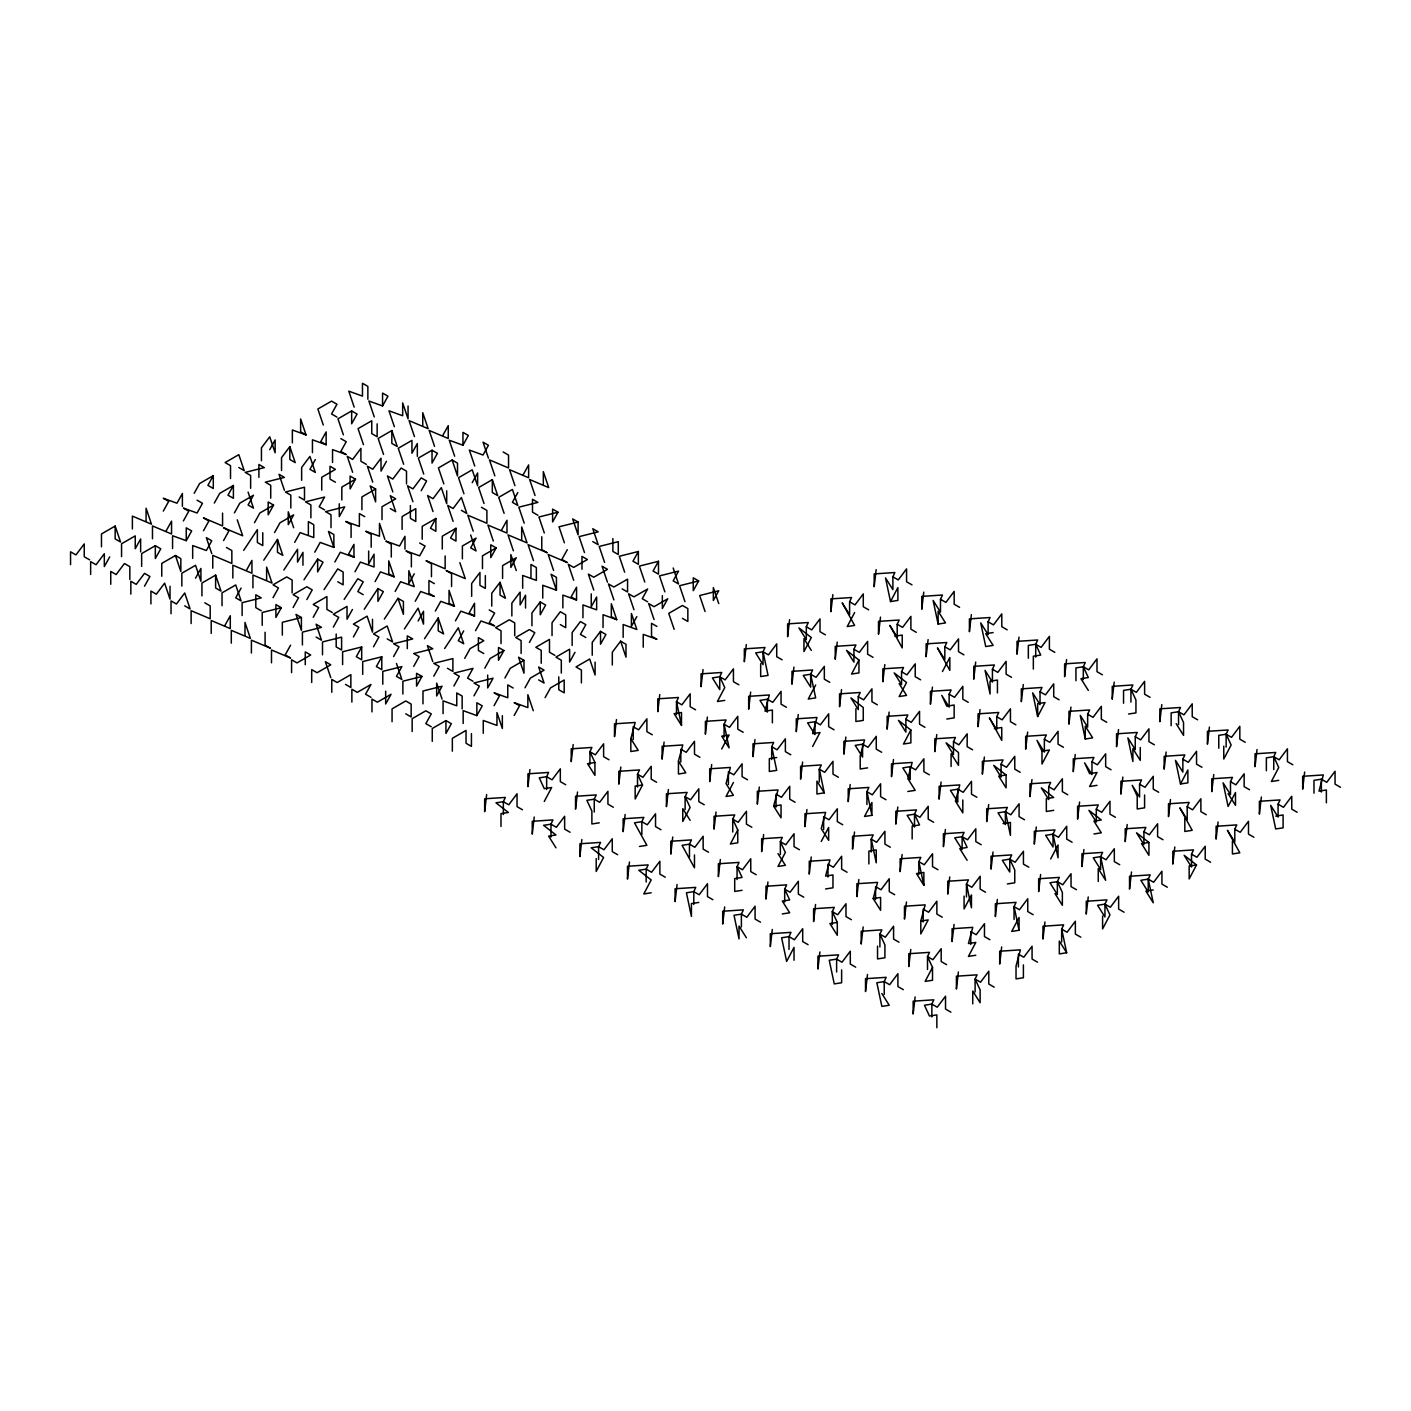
<?xml version="1.0" encoding="UTF-8"?>
<svg xmlns="http://www.w3.org/2000/svg" width="1411" height="1411" viewBox="0 0 1411 1411"><rect width="100%" height="100%" fill="white"/><g stroke="black" fill="none" stroke-linecap="round" stroke-linejoin="round"><path stroke-width="1.5" d="M486.636 794.534L484.661 811.642L484.661 798.785L505.332 797.427L503.357 801.677L503.357 814.535M529.919 769.542L527.943 786.65L527.943 773.81L548.614 772.434L546.639 776.703L546.639 789.543M534.24 817.022L532.264 834.13L532.264 821.29L552.936 819.914L550.96 824.183L550.96 837.023M573.201 744.549L571.226 761.675L571.226 748.818L591.897 747.442L589.921 751.71L589.921 764.568M577.522 792.03L575.547 809.138L575.547 796.298L596.218 794.922L594.243 799.19L594.243 812.03M581.861 839.51L579.886 856.618L579.886 843.778L600.557 842.402L598.581 846.671L598.581 859.511M616.484 719.575L614.508 736.683L614.508 723.825L635.179 722.467L630.823 738.659L630.823 751.516L638.213 750.37L630.823 738.659M620.805 767.037L618.829 784.163L618.829 771.306L639.5 769.93L637.525 774.198L637.525 787.056M625.144 814.517L623.151 831.626L623.151 818.786L643.839 817.41L641.846 821.678L641.846 834.518M629.465 861.998L627.489 879.106L627.489 866.266L648.16 864.89L646.185 869.158L646.185 881.998M659.766 694.582L657.791 711.691L657.791 698.833L678.462 697.475L676.486 701.726L676.486 714.583M664.087 742.063L662.112 759.171L662.112 746.313L682.783 744.955L678.444 761.146L678.444 774.004L685.817 772.858L678.444 761.146M668.408 789.543L666.433 806.651L666.433 793.793L687.104 792.418L685.129 796.686L685.129 809.544M672.747 837.005L670.772 854.131L670.772 841.273L691.443 839.898L689.468 844.166L689.468 857.024M677.068 884.485L675.093 901.594L675.093 888.754L695.764 887.378L693.789 891.646L693.789 904.486M703.048 669.59L701.055 686.698L701.055 673.858L721.744 672.483L719.751 676.751L719.751 689.591L712.379 677.88L719.751 676.751L725.166 679.873L733.438 668.849L733.438 681.689L738.853 684.811M707.37 717.07L705.394 734.179L705.394 721.338L726.065 719.963L724.09 724.231L724.09 737.071M711.691 764.55L709.715 781.659L709.715 768.801L730.387 767.443L726.048 783.634L733.42 795.345L726.048 796.492L733.42 782.488M716.03 812.03L714.054 829.139L714.054 816.281L734.725 814.923L732.75 819.174L732.75 832.031M720.351 859.493L718.375 876.619L718.375 863.761L739.047 862.386L737.071 866.654L737.071 879.512M746.313 644.598L744.338 661.724L744.338 648.866L765.027 647.49L763.034 651.759L763.034 664.616L755.661 652.905L763.034 651.759L768.448 654.88L776.72 643.857L776.72 656.715L782.135 659.819M724.69 906.973L722.697 924.082L722.697 911.241L743.385 909.866L741.392 914.134L741.392 926.974M750.652 692.078L748.677 709.186L748.677 696.346L769.348 694.97L764.991 711.179L772.381 710.033L772.381 722.873M754.973 739.558L752.998 756.666L752.998 743.826L773.669 742.451L771.694 746.719L771.694 759.559M759.312 787.038L757.337 804.147L757.337 791.289L778.008 789.931L773.651 806.122L781.041 817.833L781.041 804.975L773.651 806.122M763.633 834.518L761.658 851.627L761.658 838.769L782.329 837.411L780.354 841.661L780.354 854.519M789.596 619.623L787.62 636.731L787.62 623.874L808.291 622.516L806.316 626.766L806.316 639.624L798.943 627.913L811.325 637.56L803.953 651.565L803.953 638.707L811.325 650.418M767.954 881.981L765.979 899.107L765.979 886.249L786.65 884.873L784.675 889.142L784.675 901.999M793.934 667.086L791.959 684.212L791.959 671.354L812.63 669.978L810.655 674.246L810.655 687.104L803.265 675.393L810.655 674.246L816.052 677.368L824.341 666.345L824.341 679.202L829.739 682.307M772.293 929.461L770.318 946.569L770.318 933.729L790.989 932.354L789.014 936.622L789.014 949.462M798.256 714.566L796.28 731.674L796.28 718.834L816.951 717.458L812.613 733.667L819.985 732.521L812.613 746.507M802.594 762.046L800.601 779.154L800.601 766.314L821.29 764.938L819.297 769.207L819.297 782.047M806.916 809.526L804.94 826.634L804.94 813.777L825.611 812.419L821.255 828.61L828.645 840.321L828.645 827.463L821.255 841.467M832.878 594.631L830.903 611.739L830.903 598.881L851.574 597.523L849.598 601.774L849.598 614.632L842.226 602.92L854.607 625.426L847.235 626.572L854.607 612.568M811.237 857.006L809.261 874.115L809.261 861.257L829.933 859.899L825.594 876.09L832.966 874.943L832.966 887.801L825.594 888.948M837.217 642.111L835.241 659.219L835.241 646.361L855.913 645.003L853.937 649.254L853.937 662.112L846.547 650.4L858.946 660.048L858.946 672.906L851.556 674.052L858.946 660.048M815.576 904.486L813.6 921.595L813.6 908.737L834.271 907.379L832.296 911.629L832.296 924.487M841.538 689.591L839.563 706.699L839.563 693.842L860.234 692.484L858.258 696.734L858.258 709.592L850.886 697.881L863.267 707.528L863.267 720.386L855.895 721.515L855.895 708.675M819.897 951.949L817.921 969.075L817.921 956.217L838.593 954.841L836.617 959.11L836.617 971.967M845.859 737.053L843.884 754.179L843.884 741.322L864.555 739.946L860.216 756.155L860.216 768.995L867.589 767.866M850.198 784.534L848.223 801.642L848.223 788.802L868.894 787.426L866.918 791.694L866.918 804.535M876.16 569.638L874.185 586.747L874.185 573.907L894.856 572.531L892.881 576.799L892.881 589.639L885.508 577.928L890.517 601.58L897.89 600.433L897.89 587.593L890.517 601.58M854.519 832.014L852.544 849.122L852.544 836.282L873.215 834.906L871.24 839.175L871.24 852.015M880.499 617.118L878.506 634.227L878.506 621.387L899.195 620.011L897.202 624.279L897.202 637.119L889.83 625.408L902.229 647.914L902.229 635.073L894.839 636.202M858.858 879.494L856.883 896.602L856.883 883.745L877.554 882.386L873.197 898.578L880.587 910.289L880.587 897.431L873.197 898.578M884.82 664.599L882.845 681.707L882.845 668.849L903.516 667.491L901.541 671.742L901.541 684.6L894.151 672.888L906.55 682.536L899.16 696.54L906.55 695.394L899.16 683.682M863.179 926.974L861.204 944.082L861.204 931.225L881.875 929.867L879.9 934.117L879.9 946.975M889.142 712.079L887.166 729.187L887.166 716.329L907.837 714.971L905.862 719.222L905.862 732.08L898.49 720.368L910.871 730.016L910.871 742.874L903.499 744.02L910.871 730.016M867.5 974.437L865.525 991.563L865.525 978.705L886.196 977.329L884.221 981.597L884.221 994.455M893.48 759.541L891.505 776.667L891.505 763.81L912.176 762.434L907.82 778.643L915.21 790.354L907.82 791.483M897.802 807.021L895.826 824.13L895.826 811.29L916.497 809.914L914.522 814.182L914.522 827.022L907.15 815.329L914.522 814.182L919.919 817.304L928.209 806.281L928.209 819.121L933.606 822.243M923.764 592.126L921.789 609.235L921.789 596.394L942.46 595.019L940.484 599.287L940.484 612.127L933.112 600.433L938.121 624.068L945.493 622.921L938.121 611.228L938.121 624.068M902.14 854.502L900.147 871.61L900.147 858.77L920.836 857.394L918.843 861.662L918.843 874.503M928.103 639.606L926.127 656.715L926.127 643.875L946.799 642.499L944.823 646.767L944.823 659.607L937.433 647.896L949.832 670.401L949.832 657.561L942.442 671.548M906.462 901.982L904.486 919.09L904.486 906.232L925.157 904.874L920.801 921.066L920.801 933.923L928.191 919.919L920.801 921.066M932.424 687.086L930.449 704.195L930.449 691.337L951.12 689.979L949.144 694.23L949.144 707.087L941.772 695.376L946.781 706.17L954.153 705.024L954.153 717.882L946.781 719.028M910.783 949.462L908.807 966.57L908.807 953.713L929.479 952.354L927.503 956.605L927.503 969.463M936.763 734.567L934.787 751.675L934.787 738.817L955.459 737.459L953.483 741.71L953.483 754.568L946.093 742.856L958.492 752.504L958.492 765.362L951.102 753.65L951.102 766.508M915.122 996.942L913.146 1014.05L913.146 1001.193L933.817 999.817L931.842 1004.085L931.842 1016.943M941.084 782.029L939.109 799.155L939.109 786.297L959.78 784.922L955.441 801.131L962.813 812.842L962.813 799.984M945.405 829.509L943.43 846.635L943.43 833.778L964.101 832.402L962.126 836.67L962.126 849.51L954.753 837.817L962.126 836.67L967.54 839.792L975.812 828.768L975.812 841.609L981.227 844.73M971.385 614.614L969.41 631.722L969.41 618.882L990.081 617.507L988.106 621.775L988.106 634.615L980.716 622.921L985.725 646.555L993.115 645.409L985.725 633.715L993.115 632.569M949.744 876.989L947.769 894.098L947.769 881.258L968.44 879.882L966.464 884.15L966.464 896.99M975.707 662.094L973.731 679.202L973.731 666.362L994.402 664.987L992.427 669.255L992.427 682.095L985.054 670.384L990.063 694.036L990.063 681.178L997.436 680.049L997.436 692.889M954.065 924.47L952.09 941.578L952.09 928.738L972.761 927.362L968.422 943.553L975.795 942.425L968.422 956.411L975.795 955.265M980.045 709.574L978.052 726.683L978.052 713.843L998.741 712.467L996.748 716.717L996.748 729.575L989.376 717.864L1001.757 740.369L1001.757 727.512L994.385 728.658M958.404 971.95L956.411 989.058L956.411 976.2L977.1 974.842L975.107 979.093L975.107 991.951M984.367 757.054L982.391 774.163L982.391 761.305L1003.062 759.947L1001.087 764.198L1001.087 777.055L993.697 765.344L1006.096 774.992L1006.096 787.849L998.706 776.138L1006.096 774.992M988.688 804.535L986.712 821.643L986.712 808.785L1007.383 807.427L1005.408 811.678L1005.408 824.535L998.036 812.824L1005.408 811.678L1010.823 814.8L1019.095 803.776L1019.095 816.634L1024.509 819.756M993.027 851.997L991.051 869.123L991.051 856.265L1011.722 854.89L1009.747 859.158L1009.747 872.016L1002.357 860.304L1009.747 859.158L1015.144 862.28L1023.434 851.256L1023.434 864.114L1028.831 867.218M1018.989 637.102L1017.014 654.228L1017.014 641.37L1037.685 639.994L1035.709 644.263L1035.709 657.12M997.348 899.477L995.372 916.586L995.372 903.745L1016.043 902.37L1014.068 906.638L1014.068 919.478M1023.31 684.582L1021.335 701.69L1021.335 688.85L1042.006 687.474L1040.03 691.743L1040.03 704.583L1032.658 692.872L1037.667 716.523L1045.04 702.537L1037.667 703.666L1037.667 716.523M1001.669 946.957L999.693 964.066L999.693 951.226L1020.382 949.85L1016.026 966.041L1016.026 978.899L1023.398 977.752L1023.398 964.912M1027.649 732.062L1025.674 749.17L1025.674 736.33L1046.345 734.955L1044.369 739.223L1044.369 752.063L1036.979 740.352L1041.988 751.146L1041.988 764.004L1049.378 750.017L1041.988 751.146M1031.97 779.542L1029.995 796.651L1029.995 783.793L1050.666 782.435L1048.69 786.685L1048.69 799.543L1041.318 787.832L1053.7 797.48L1046.327 798.626L1046.327 811.484L1053.7 810.337M1036.309 827.022L1034.316 844.131L1034.316 831.273L1055.005 829.915L1053.029 834.166L1053.029 847.023L1045.639 835.312L1053.029 834.166L1058.426 837.287L1066.716 826.264L1066.716 839.122L1072.113 842.244M1040.63 874.485L1038.655 891.611L1038.655 878.753L1059.326 877.377L1057.35 881.646L1057.35 894.503L1049.96 882.792L1057.35 881.646L1062.748 884.768L1071.037 873.744L1071.037 886.602L1076.434 889.706M1066.593 659.59L1064.617 676.716L1064.617 663.858L1085.288 662.482L1083.313 666.75L1083.313 679.608M1044.951 921.965L1042.976 939.073L1042.976 926.233L1063.647 924.858L1061.672 929.126L1061.672 941.966M1070.931 707.07L1068.956 724.178L1068.956 711.338L1089.627 709.962L1087.652 714.231L1087.652 727.071L1080.262 715.377L1085.271 739.011L1092.661 737.865L1085.271 726.171L1085.271 739.011M1075.253 754.55L1073.277 771.658L1073.277 758.818L1093.948 757.442L1091.973 761.711L1091.973 774.551L1084.6 762.84L1089.609 773.634L1096.982 772.505L1089.609 786.491L1096.982 785.345M1079.591 802.03L1077.598 819.138L1077.598 806.281L1098.287 804.923L1096.294 809.173L1096.294 822.031L1088.922 810.32L1101.303 819.967L1093.931 821.114L1101.303 832.825L1093.931 833.972M1083.913 849.51L1081.937 866.619L1081.937 853.761L1102.608 852.403L1100.633 856.653L1100.633 869.511L1093.243 857.8L1100.633 856.653L1106.03 859.775L1114.32 848.752L1114.32 861.61L1119.717 864.731M1088.234 896.99L1086.258 914.099L1086.258 901.241L1106.929 899.883L1104.954 904.134L1104.954 916.991L1097.582 905.28L1104.954 904.134L1110.369 907.255L1118.641 896.232L1118.641 909.09L1124.056 912.212M1114.214 682.095L1112.238 699.203L1112.238 686.346L1132.91 684.97L1130.934 689.238L1130.934 702.096M1118.535 729.558L1116.56 746.684L1116.56 733.826L1137.231 732.45L1135.255 736.718L1135.255 749.576L1127.865 737.865L1132.892 761.499L1132.892 748.659L1140.264 760.37L1140.264 747.513M1122.856 777.038L1120.881 794.146L1120.881 781.306L1141.552 779.93L1139.577 784.199L1139.577 797.039L1132.204 785.327L1137.213 796.121L1137.213 808.979L1144.586 807.833L1144.586 794.993M1127.195 824.518L1125.22 841.626L1125.22 828.786L1145.891 827.41L1143.915 831.679L1143.915 844.519L1136.525 832.807L1148.924 842.473L1148.924 855.313L1141.534 843.602L1148.924 842.473M1131.516 871.998L1129.541 889.106L1129.541 876.249L1150.212 874.891L1148.237 879.141L1148.237 891.999L1140.864 880.288L1148.237 879.141L1153.634 882.263L1161.923 871.24L1161.923 884.097L1167.32 887.219M1161.817 704.583L1159.842 721.691L1159.842 708.833L1180.513 707.475L1178.538 711.726L1178.538 724.584M1166.139 752.045L1164.163 769.171L1164.163 756.314L1184.834 754.938L1182.859 759.206L1182.859 772.064L1175.486 760.353L1180.496 783.987L1187.868 782.858L1187.868 770L1180.496 783.987M1170.477 799.526L1168.502 816.634L1168.502 803.794L1189.173 802.418L1187.198 806.686L1187.198 819.526L1179.808 807.833L1192.207 830.321L1184.817 831.467L1184.817 818.627M1174.799 847.006L1172.823 864.114L1172.823 851.274L1193.494 849.898L1191.519 854.166L1191.519 867.007L1184.146 855.295L1196.528 864.961L1189.156 878.947L1189.156 866.089L1196.528 864.961M1209.421 727.071L1207.446 744.179L1207.446 731.321L1228.117 729.963L1226.141 734.214L1226.141 747.072M1213.76 774.533L1211.767 791.659L1211.767 778.801L1232.456 777.426L1230.48 781.694L1230.48 794.552L1223.09 782.84L1228.099 806.475L1235.489 792.488L1235.489 805.346L1228.099 793.635M1218.081 822.013L1216.106 839.122L1216.106 826.282L1236.777 824.906L1234.801 829.174L1234.801 842.014L1227.411 830.321L1239.81 852.808L1232.42 853.955L1232.42 841.115M1257.025 749.558L1255.049 766.667L1255.049 753.809L1275.738 752.451L1273.745 756.702L1273.745 769.559M1261.363 797.039L1259.388 814.147L1259.388 801.289L1280.059 799.931L1278.084 804.182L1278.084 817.04L1270.694 805.328L1275.703 828.962L1283.093 827.834L1283.093 814.976L1275.703 816.122M1304.646 772.046L1302.67 789.155L1302.67 776.297L1323.342 774.939L1318.985 791.13L1326.375 789.984L1326.375 802.841M544.258 801.483L551.648 787.497L544.258 788.626L539.249 777.831L546.639 776.703L552.036 779.824L560.326 768.801L560.326 781.641L565.723 784.763M642.534 784.992L635.162 798.979L635.162 786.139L642.534 784.992L637.525 774.198L642.922 777.32L651.212 766.296L651.212 779.154L656.609 782.258M721.709 749.012L729.099 735.025L721.709 736.154L729.099 747.865L724.09 724.231L729.487 727.335L737.777 716.329L737.777 729.17L743.174 732.291M737.759 829.968L730.369 843.972L737.759 842.826L737.759 829.968L732.75 819.174L738.147 822.296L746.437 811.272L746.437 824.13L751.834 827.252M815.664 685.04L808.274 699.027L815.664 697.898L810.655 674.246M932.512 967.399L925.14 981.403L932.512 980.257L932.512 967.399L927.503 956.605L932.918 959.727L941.19 948.703L941.19 961.561L946.605 964.683M1050.648 858.964L1058.038 844.96L1058.038 857.817L1053.029 834.166M109.741 556.834L104.326 566.569L104.326 553.729L96.054 564.735L90.639 561.631L90.639 574.471M163.288 511.117L168.703 501.381L163.288 498.259L176.975 503.216L182.389 493.48L182.389 506.337M166.163 530.871L171.56 521.135L171.56 533.993L152.476 525.933L152.476 538.773M194.207 493.268L199.604 483.532L213.29 475.63L213.29 488.488L207.893 485.366L213.29 475.63M144.522 586.2L149.919 576.482L144.522 573.36L136.232 584.383L130.835 581.261L130.835 594.102M183.395 520.924L188.792 511.205L183.395 508.083L197.081 513.022L202.478 503.304L197.081 500.182M186.252 540.695L191.667 530.959L186.252 527.837L186.252 540.695L172.565 535.739L172.565 548.597M214.296 503.074L219.71 493.356L233.397 485.455L233.397 498.295L227.982 495.173L233.397 485.455M203.484 530.748L208.881 521.012L203.484 517.89L222.568 525.968L222.568 513.11M195.529 578.175L200.926 568.439L200.926 581.297L195.529 565.317L181.843 573.219L181.843 586.076M234.402 512.899L239.799 503.163L253.486 495.261L248.089 504.997L253.486 508.119L248.089 492.139M269.73 449.668L275.127 439.932L275.127 452.79L269.73 436.81L261.441 447.834L261.441 460.691M223.573 540.554L228.988 530.836L223.573 527.714L242.674 535.774L237.26 519.812M254.491 522.705L259.889 512.987L273.575 505.085L268.178 501.963L268.178 514.803L273.575 505.085M243.68 550.378L257.366 529.619L257.366 542.477L262.763 545.598L262.763 532.741M246.537 570.15L251.934 560.414L251.934 573.254L232.85 565.194L232.85 578.051M241.122 588.07L235.725 597.805L241.122 600.927L235.725 584.948L222.038 592.849L222.038 605.707M274.581 532.529L279.995 522.793L293.682 514.892L288.267 524.627L288.267 511.77L293.682 527.749M315.323 459.563L309.909 469.299L315.323 472.42L309.909 456.441L301.637 467.464L301.637 480.322M224.896 625.479L230.293 615.743L230.293 628.583L211.209 620.523L211.209 633.38M263.769 560.202L277.456 539.443L282.853 555.405L277.456 552.301L277.456 539.443M294.687 542.353L300.084 532.617L313.771 537.556L313.771 524.716L308.374 521.594L308.374 534.452M283.858 570.009L297.545 549.267L297.545 562.107L302.959 552.371L302.959 565.229M273.046 597.682L278.443 587.946L273.046 584.824L286.733 576.923L292.13 580.044L292.13 592.902M382.557 405.945L387.972 396.209L382.557 393.087L382.557 405.945L368.871 400.989L374.285 416.95M281.318 607.7L275.903 617.436L275.903 604.596L281.318 607.7L262.217 612.497L262.217 625.338M314.776 552.16L320.174 542.424L333.86 547.38L333.86 534.522L328.463 531.418L333.86 547.38M355.501 479.193L350.104 488.929L350.104 476.089L355.501 479.193L341.815 487.095L341.815 499.953M303.965 579.833L317.651 559.073L323.048 562.195L317.651 571.931L317.651 559.073M293.135 607.488L298.532 597.77L293.135 594.648L306.822 586.747L312.219 589.869L306.822 599.587M386.42 461.344L381.023 471.08L381.023 458.24L372.733 469.246L367.336 466.141L372.733 482.103M334.866 561.984L340.28 552.248L353.967 557.204L353.967 544.346L348.552 554.082L353.967 557.204M290.578 645.197L285.181 654.916L290.578 658.037L271.494 649.977L271.494 662.817M324.054 589.639L337.74 568.898L343.138 572.019L343.138 584.86L337.74 581.738M313.224 617.312L318.639 607.577L313.224 604.455L326.911 596.553L326.911 609.411L332.326 612.533M354.972 571.79L360.369 562.072L374.056 567.01L374.056 554.17L368.659 563.889L368.659 551.048M344.143 599.463L357.83 578.704L363.227 581.826L357.83 591.562L363.227 594.684M333.331 627.119L338.728 617.401L333.331 614.279L347.018 606.377L347.018 619.217L352.415 609.499M442.842 435.382L448.257 425.646L448.257 438.504L429.156 430.443L434.57 446.405M421.201 490.711L426.616 480.992L421.201 477.87L412.929 488.894L407.514 485.772L412.929 501.734M375.061 581.614L380.459 571.878L394.145 576.834L388.748 560.855L388.748 573.713L394.145 576.834M364.232 609.27L377.919 588.528L383.333 591.65L377.919 601.368L377.919 588.528M353.42 636.943L358.817 627.207L353.42 624.085L367.107 616.184L372.504 632.163L372.504 619.306M462.949 445.206L468.346 435.47L462.949 432.348L462.949 445.206L449.262 440.25L454.659 456.229M361.692 646.979L356.295 656.715L361.692 659.819L361.692 646.979L342.608 651.759L342.608 664.616M395.151 591.438L400.565 581.702L414.252 586.641L408.837 570.679L408.837 583.537L414.252 573.801M435.893 518.472L430.478 528.19L435.893 531.312L435.893 518.472L422.206 526.374L422.206 539.214M384.339 619.094L398.025 598.335L403.423 601.456L403.423 614.314L398.025 598.335M373.509 646.767L378.924 637.031L373.509 633.909L387.196 626.008L392.611 641.97L387.196 638.866M472.209 482.685L477.623 472.95L477.623 485.807L472.209 469.828L458.522 477.729L463.937 493.709M381.781 656.785L376.384 666.521L381.781 669.643L381.781 656.785L362.698 661.583L362.698 674.423M415.257 601.245L420.654 591.509L434.341 596.465L428.944 593.343L428.944 580.485L434.341 583.607M455.982 528.278L450.568 538.014L455.982 541.136L455.982 528.278L442.296 536.18L442.296 549.038M404.428 628.918L418.115 608.159L423.512 624.121L423.512 611.28L418.115 621.016M393.616 656.574L399.013 646.838L393.616 643.733L412.7 638.936L407.303 635.832L407.303 648.672M435.346 611.069L440.743 601.333L454.43 606.289L449.033 590.309L449.033 603.167L454.43 606.289M424.517 638.724L438.204 617.983L443.618 633.945L438.204 630.823L438.204 617.983M413.705 666.398L419.102 656.662L413.705 653.54L432.789 648.76L427.392 645.638L432.789 661.618M523.234 474.66L528.631 464.925L528.631 477.765L509.547 469.704L514.944 485.666M517.802 492.58L512.405 502.316L517.802 505.438L512.405 489.458L498.718 497.36L504.115 513.339M501.593 529.989L506.99 520.253L506.99 533.093L487.906 525.033L493.303 541.013M421.977 676.433L416.562 686.152L416.562 673.312L421.977 676.433L402.876 681.213L402.876 694.053M455.436 620.875L460.833 611.157L474.519 616.096L474.519 603.238L469.122 612.974L474.519 616.096M496.161 547.909L490.763 557.645L490.763 544.805L496.161 547.909L482.474 555.811L482.474 568.668M444.624 648.549L458.31 627.789L463.708 643.769L458.31 640.647L463.708 630.911M433.794 676.204L439.209 666.486L433.794 663.364L452.896 658.584L452.896 671.424L447.481 668.303M475.525 630.699L480.939 620.963L494.626 625.92L489.211 622.798L494.626 613.062L489.211 609.94M464.713 658.355L470.11 648.637L483.797 640.735L478.4 637.613L478.4 650.453L483.797 653.575M453.901 686.028L459.298 676.292L453.901 673.17L472.985 668.391L467.588 678.127L472.985 681.248M557.998 512.211L552.601 521.947L552.601 509.106L557.998 512.211L538.914 517.008L544.311 532.97M484.802 668.179L490.217 658.443L503.903 650.542L498.489 647.42L498.489 660.277L503.903 650.542M473.99 695.852L479.387 686.116L473.99 682.995L493.074 678.215L487.677 687.933L487.677 675.093M567.275 549.708L561.878 559.426L567.275 562.548L548.191 554.488L553.588 570.45M476.847 715.606L482.262 705.87L476.847 702.749L476.847 715.606L463.161 710.65L463.161 723.508M504.909 678.003L510.306 668.267L523.992 660.366L523.992 673.206L518.595 657.244L523.992 660.366M494.079 705.659L499.476 695.923L494.079 692.801L507.766 697.757L507.766 684.899L513.163 688.021M529.407 642.428L534.804 632.692L529.407 629.571L515.72 637.472L521.118 640.594L521.118 653.452M524.998 687.81L530.395 678.074L544.082 670.172L538.685 667.05L544.082 683.03L538.685 679.908M514.168 715.483L519.583 705.747L514.168 702.625L527.855 707.581L527.855 694.723L533.27 710.703M545.087 697.634L550.502 687.898L564.188 679.996L564.188 692.854L558.774 689.732L558.774 676.874M575 652.323L569.603 662.059L569.603 649.219L555.916 657.12L561.313 660.225L561.313 673.082M638.372 551.489L632.975 561.225L638.372 564.329L638.372 551.489L619.288 556.269L624.685 572.231M658.478 561.296L653.064 571.032L658.478 574.154L658.478 561.296L639.377 566.093L644.792 582.055M636.837 616.625L631.423 626.361L631.423 613.52L636.837 629.482L623.151 624.526L623.151 637.384M698.657 580.944L693.26 590.662L693.26 577.822L698.657 580.944L679.573 585.724L684.97 601.686M289.819 446.634L289.819 459.475L295.216 462.596L289.819 446.634L281.53 457.658L281.53 470.498M500.041 582.284L500.041 595.125L505.438 598.246L500.041 582.284L491.751 593.308L491.751 606.148M540.237 601.915L540.237 614.755L545.634 605.037L540.237 601.915L531.947 612.938L531.947 625.779M600.522 631.37L600.522 644.21L605.919 634.474L600.522 631.37L592.232 642.375L592.232 655.233M620.611 641.176L626.008 657.156L626.008 644.298L620.611 641.176L612.321 652.199L612.321 665.057M115.155 526.056L115.155 538.914L120.552 542.018L115.155 526.056L101.469 533.958L101.469 546.815M351.656 410.936L351.656 423.776L357.054 414.058L351.656 410.936L337.97 418.838L343.367 434.8M155.333 545.687L155.333 558.544L160.748 548.808L155.333 545.687L141.647 553.588L141.647 566.446M175.44 555.511L180.837 571.473L180.837 558.633L175.44 555.511L161.754 563.412L161.754 576.252M391.835 430.567L391.835 443.424L397.249 446.529L391.835 430.567L378.148 438.468L383.563 454.43M215.618 575.141L215.618 587.999L221.033 591.103L215.618 575.141L201.932 583.043L201.932 595.901M432.031 450.197L432.031 463.055L437.428 453.319L432.031 450.197L418.344 458.099L423.741 474.078M375.608 489.017L370.193 485.895L375.608 501.875L375.608 489.017L361.921 496.919L361.921 509.777M452.12 460.021L457.517 475.983L457.517 463.143L452.12 460.021L438.433 467.923L443.83 483.885M492.316 479.652L492.316 492.51L497.713 495.614L492.316 479.652L478.629 487.553L484.026 503.515M445.947 720.598L445.947 733.455L451.344 723.72L445.947 720.598L432.26 728.499L432.26 741.357M578.087 522.035L572.69 518.913L578.087 534.892L578.087 522.035L559.003 526.814L564.4 542.794M301.407 617.524L296.01 614.402L301.407 630.382L301.407 617.524L282.323 622.304L282.323 635.162M1054.793 652.323L1049.396 649.219L1049.396 636.361L1041.106 647.384L1035.709 644.263L1028.337 645.409L1028.337 658.249M724.778 700.385L717.388 701.532L724.778 687.545L719.751 676.751M767.372 699.239L759.982 700.385L767.372 712.079L767.372 699.239L772.769 702.361L781.059 691.337L781.059 704.177L786.456 707.299M1102.414 674.811L1097 671.707L1097 658.849L1088.728 669.872L1083.313 666.75L1075.94 667.897L1075.94 680.737M814.976 721.726L807.603 722.873L814.976 734.567L814.976 721.726L820.373 724.848L828.663 713.825L828.663 726.665L834.06 729.787M594.931 762.504L587.54 763.651L594.931 775.362L594.931 762.504L589.921 751.71L595.319 754.832L603.608 743.809L603.608 756.666L609.005 759.771M1150.018 697.316L1144.621 694.194L1144.621 681.337L1136.331 692.36L1130.934 689.238L1123.544 690.385L1123.544 703.225M776.703 757.513L769.33 758.642L769.33 771.5L776.703 770.353L771.694 746.719L777.091 749.823L785.38 738.817L785.38 751.657L790.777 754.779M862.58 744.214L855.207 745.361L862.58 757.072L862.58 744.214L867.994 747.336L876.266 736.313L876.266 749.17L881.681 752.275M1128.553 714.019L1135.943 712.89L1135.943 700.032L1130.934 689.238M1197.622 719.804L1192.224 716.682L1192.224 703.824L1183.935 714.848L1178.538 711.726L1171.148 712.872L1171.148 725.713M910.201 766.702L902.811 767.849L910.201 779.56L910.201 766.702L915.598 769.824L923.888 758.801L923.888 771.658L929.285 774.762M599.252 822.825L591.879 823.971L591.879 811.113L586.87 800.319L594.243 799.19L599.64 802.312L607.929 791.289L607.929 804.129L613.326 807.251M824.306 792.841L816.934 793.987L816.934 781.13L824.306 792.841L819.297 769.207L824.712 772.328L832.984 761.305L832.984 774.145L838.399 777.267M1245.225 742.292L1239.828 739.17L1239.828 726.312L1231.538 737.336L1226.141 734.214L1218.769 735.36L1218.769 748.218M957.804 789.19L950.414 790.336L957.804 802.048L957.804 789.19L963.202 792.312L971.491 781.288L971.491 794.146L976.888 797.268M639.483 846.459L646.873 845.312L634.474 822.825L641.846 821.678L647.261 824.8L655.533 813.777L655.533 826.617L660.948 829.739M871.927 815.329L864.537 816.475L871.927 802.489L871.927 815.329L866.918 791.694L872.315 794.816L880.605 783.793L880.605 796.633L886.002 799.755M1292.846 764.78L1287.432 761.658L1287.432 748.8L1279.16 759.823L1273.745 756.702L1266.372 757.848L1266.372 770.706M1278.754 780.354L1271.382 781.5L1278.754 767.496L1273.745 756.702M1003.045 823.618L1010.417 822.472L1010.417 835.33L1005.408 811.678M1340.45 787.267L1335.053 784.146L1335.053 771.288L1326.763 782.311L1321.366 779.189L1313.976 780.336L1313.976 793.194M651.194 892.793L643.804 893.939L651.194 879.953L638.795 870.287L646.185 869.158L651.582 872.263L659.872 861.257L659.872 874.097L665.269 877.219M742.08 890.306L734.708 891.435L734.708 878.594L742.08 877.448L737.071 866.654L742.468 869.776L750.758 858.752L750.758 871.61L756.155 874.714M698.798 902.44L691.425 903.569L691.425 916.427L686.416 892.775L693.789 891.646L699.186 894.768L707.475 883.745L707.475 896.585L712.872 899.707M782.311 913.922L789.684 912.794L782.311 901.082L789.684 899.936L784.675 889.142L790.089 892.263L798.361 881.24L798.361 894.098L803.776 897.202M1007.366 883.939L1014.756 882.81L1014.756 869.952L1009.747 859.158M837.305 922.424L829.915 923.57L837.305 935.281L837.305 922.424L832.296 911.629L837.693 914.751L845.983 903.728L845.983 916.586L851.38 919.707M1153.246 889.935L1145.873 891.082L1153.246 902.793L1148.237 879.141M1019.077 930.272L1011.705 931.419L1019.077 917.432L1019.077 930.272L1014.068 906.638L1019.465 909.76L1027.755 898.736L1027.755 911.577L1033.152 914.698M1066.681 952.76L1059.308 953.907L1059.308 941.066L1066.681 952.76L1061.672 929.126L1067.086 932.248L1075.358 921.224L1075.358 934.064L1080.773 937.186M422.753 425.575L422.753 412.717L428.15 428.697L409.067 420.619L414.464 436.599M543.323 484.467L543.323 471.627L548.72 487.589L529.636 479.528L535.034 495.49M306.046 434.941L300.631 431.819L300.631 418.961L306.046 434.941L292.359 429.985L292.359 442.842M326.135 444.747L320.738 441.625L326.135 431.907L326.135 444.747L312.448 439.809L312.448 452.649M556.445 590.221L551.048 574.242L556.445 577.364L556.445 590.221L542.759 585.265L542.759 598.123M576.552 600.028L571.138 596.906L576.552 587.188L576.552 600.028L562.866 595.089L562.866 607.929M616.73 619.676L611.333 616.554L611.333 603.696L616.73 619.676L603.044 614.72L603.044 627.578M146.074 521.065L146.074 508.207L151.471 524.186L132.387 516.109L132.387 528.966M266.626 579.956L266.626 567.116L272.041 583.078L252.939 575.018L252.939 587.858M1007.189 629.835L1001.792 626.713L1001.792 613.873L993.503 624.897L988.106 621.775M959.586 607.347L954.171 604.225L954.171 591.385L945.899 602.409L940.484 599.287M911.965 584.86L906.567 581.738L906.567 568.898L898.278 579.921L892.881 576.799M1297.168 812.26L1291.77 809.138L1291.77 796.28L1283.481 807.304L1278.084 804.182M1249.564 789.754L1244.149 786.65L1244.149 773.792L1235.877 784.816L1230.48 781.694M1201.96 767.267L1196.546 764.162L1196.546 751.305L1188.274 762.328L1182.859 759.206M1154.339 744.779L1148.942 741.657L1148.942 728.817L1140.652 739.84L1135.255 736.718M1106.735 722.291L1101.338 719.169L1101.338 706.329L1093.049 717.352L1087.652 714.231M1059.132 699.803L1053.717 696.681L1053.717 683.841L1045.445 694.865L1040.03 691.743M1011.511 677.315L1006.114 674.193L1006.114 661.353L997.824 672.377L992.427 669.255M963.907 654.827L958.51 651.706L958.51 638.866L950.22 649.871L944.823 646.767M916.303 632.34L910.889 629.218L910.889 616.378L902.617 627.384L897.202 624.279M868.682 609.852L863.285 606.73L863.285 593.872L855.013 604.896L849.598 601.774M1253.885 837.234L1248.488 834.113L1248.488 821.273L1240.198 832.296L1234.801 829.174M1206.282 814.747L1200.884 811.625L1200.884 798.785L1192.595 809.808L1187.198 806.686M1158.678 792.259L1153.263 789.137L1153.263 776.297L1144.991 787.32L1139.577 784.199M1111.057 769.771L1105.66 766.649L1105.66 753.809L1097.37 764.815L1091.973 761.711M1063.453 747.283L1058.056 744.161L1058.056 731.321L1049.766 742.327L1044.369 739.223M1015.849 724.795L1010.435 721.674L1010.435 708.816L1002.163 719.839L996.748 716.717M968.228 702.308L962.831 699.186L962.831 686.328L954.542 697.351L949.144 694.23M920.625 679.82L915.228 676.698L915.228 663.84L906.938 674.864L901.541 671.742M873.021 657.332L867.624 654.21L867.624 641.352L859.334 652.376L853.937 649.254M825.417 634.844L820.003 631.722L820.003 618.865L811.731 629.888L806.316 626.766M503.127 451.979L508.542 455.1L508.542 467.958L489.441 459.88L494.855 475.86M1210.603 862.227L1205.206 859.105L1205.206 846.265L1196.916 857.271L1191.519 854.166M1162.999 839.739L1157.602 836.617L1157.602 823.777L1149.312 834.783L1143.915 831.679M1115.395 817.251L1109.981 814.129L1109.981 801.272L1101.709 812.295L1096.294 809.173M1067.774 794.763L1062.377 791.642L1062.377 778.784L1054.088 789.807L1048.69 786.685M1020.171 772.276L1014.774 769.154L1014.774 756.296L1006.484 767.319L1001.087 764.198M972.567 749.788L967.17 746.666L967.17 733.808L958.88 744.832L953.483 741.71M924.963 727.3L919.549 724.178L919.549 711.32L911.277 722.344L905.862 719.222M877.342 704.812L871.945 701.69L871.945 688.833L863.655 699.856L858.258 696.734M592.779 541.577L598.193 544.699L592.779 528.737L598.193 531.859L579.092 536.639L584.507 552.601M537.908 515.262L532.494 512.14L532.494 499.282L537.908 502.404L518.807 507.184L524.222 523.164M336.964 417.092L331.55 413.97L336.964 404.234L331.55 401.112L317.863 409.014L323.278 424.993M682.43 618.335L687.845 621.457L687.845 608.6L682.43 605.478L668.743 613.379L674.158 629.359M647.649 601.827L642.252 598.705L647.649 588.969L633.962 596.871L628.565 593.749L633.962 609.728M481.486 507.307L486.901 510.429L486.901 523.287L467.799 515.209L473.214 531.189M622.145 588.881L627.56 592.003L627.56 579.145L613.873 587.047L608.458 583.942L613.873 599.904M340.827 438.592L346.224 441.714L340.827 451.449L346.224 454.571L332.537 449.615L332.537 462.473M461.397 510.341L466.794 513.463L461.397 497.501L453.107 508.524L447.71 505.403L453.107 521.365M656.926 626.449L651.529 623.327L651.529 636.185L656.926 639.306L643.24 634.35L643.24 647.208M366.331 464.378L360.916 461.274L360.916 448.416L352.644 459.439L347.229 456.317L352.644 472.279M390.3 508.56L395.697 511.682L390.3 495.72L395.697 498.841L382.011 506.743L382.011 519.583M335.412 482.227L330.015 479.123L330.015 466.265L335.412 469.387L321.726 477.288L321.726 490.128M585.83 637.507L580.415 634.403L585.83 624.667L580.415 621.545L572.143 632.569L572.143 645.409M419.667 543.006L425.064 546.128L419.667 555.863L405.98 550.907L411.377 554.029L411.377 566.887M560.326 624.579L565.723 627.701L565.723 614.843L560.326 611.721L552.036 622.745L552.036 635.603M364.779 516.673L359.382 513.569L359.382 526.409L345.695 521.47L351.092 524.575L351.092 537.432M695.57 709.804L690.173 706.682L690.173 693.824L681.883 704.847L676.486 701.726L681.495 725.377L674.105 713.666L681.495 712.52L681.495 725.377M324.583 509.9L319.186 506.778L324.583 497.042L305.499 501.822L310.896 504.944L310.896 517.802M985.548 892.211L980.151 889.089L980.151 876.249L971.862 887.272L966.464 884.15L971.473 907.784L971.473 894.944L964.083 908.931L964.083 896.073M299.097 496.972L304.494 500.076L304.494 487.236L285.41 492.016L290.807 495.138L290.807 507.978M937.945 869.723L932.53 866.601L932.53 853.761L924.258 864.767L918.843 861.662L923.852 885.297L916.48 873.585L923.852 872.457L923.852 885.297M238.812 467.517L244.209 470.639L238.812 454.659L225.125 462.561L230.522 465.683L230.522 478.541M890.323 847.235L884.926 844.113L884.926 831.273L876.637 842.279L871.24 839.175L876.249 862.809L876.249 849.969L868.876 851.098L868.876 863.955M554.911 655.357L549.496 652.252L549.496 639.395L535.81 647.296L541.224 650.418L541.224 663.258M842.72 824.747L837.323 821.625L837.323 808.768L829.033 819.791L823.636 816.669L823.636 829.527M795.116 802.259L789.719 799.137L789.719 786.28L781.429 797.303L776.032 794.181L776.032 807.039M747.513 779.772L742.098 776.65L742.098 763.792L733.826 774.815L728.411 771.694L728.411 784.551M699.891 757.284L694.494 754.162L694.494 741.304L686.205 752.328L680.808 749.206L680.808 762.063M652.288 734.796L646.891 731.674L646.891 718.816L638.601 729.84L633.204 726.718L633.204 739.576M1037.491 962.179L1032.076 959.057L1032.076 946.217L1023.804 957.222L1018.389 954.118L1018.389 966.958M989.869 939.691L984.472 936.569L984.472 923.711L976.183 934.735L970.786 931.63L970.786 944.47M942.266 917.203L936.869 914.081L936.869 901.223L928.579 912.247L923.182 909.125L923.182 921.983M894.662 894.715L889.265 891.593L889.265 878.736L880.975 889.759L875.578 886.637L875.578 899.495M847.059 872.227L841.644 869.105L841.644 856.248L833.372 867.271L827.957 864.149L827.957 877.007M799.437 849.739L794.04 846.618L794.04 833.76L785.751 844.783L780.354 841.661L785.363 852.456L777.99 866.46L785.363 865.313L777.99 853.602M704.23 804.764L698.815 801.642L698.815 788.784L690.543 799.808L685.129 796.686L690.138 807.48L682.765 821.467L682.765 808.626L690.138 820.338M994.208 987.171L988.794 984.049L988.794 971.191L980.522 982.215L975.107 979.093L980.134 989.887L980.134 1002.745L972.743 991.033L972.743 1003.891M226.448 547.468L231.845 550.59L231.845 563.448L212.761 555.37L212.761 568.227M898.983 942.195L893.586 939.073L893.586 926.216L885.297 937.239L879.9 934.117L884.909 944.911L884.909 957.769L877.536 958.916L877.536 946.058M708.551 852.226L703.154 849.122L703.154 836.264L694.865 847.288L689.468 844.166L682.077 845.312L694.477 867.818L694.477 854.96M316.099 637.066L321.496 640.188L316.099 624.226L321.496 627.348L302.413 632.128L302.413 644.968M261.211 610.751L255.814 607.63L255.814 594.772L261.211 597.894L242.128 602.673L242.128 615.531M950.926 1012.163L945.529 1009.041L945.529 996.184L937.239 1007.207L931.842 1004.085L924.452 1005.232L929.461 1016.026L936.851 1014.879L936.851 1027.737M903.322 989.658L897.907 986.554L897.907 973.696L889.635 984.719L884.221 981.597L876.848 982.744L881.857 1006.378L889.23 1005.249L881.857 993.538M855.701 967.17L850.304 964.066L850.304 951.208L842.014 962.231L836.617 959.11L829.245 960.256L834.254 983.89L841.626 982.762L841.626 969.904M431.255 726.753L425.84 723.631L431.255 713.913L425.84 710.791L412.153 718.693L412.153 731.533M808.097 944.682L802.7 941.56L802.7 928.72L794.411 939.744L789.014 936.622L781.623 937.768L786.632 961.402L794.023 947.416L794.023 960.256M405.751 713.825L411.148 716.947L411.148 704.089L405.751 700.967L392.064 708.869L392.064 721.726M370.97 697.316L365.555 694.194L370.97 684.458L357.283 692.36L351.868 689.238L351.868 702.096M760.494 922.194L755.079 919.072L755.079 906.232L746.807 917.256L741.392 914.134L734.02 915.28L739.029 938.915L739.029 926.075L746.401 937.768M204.807 602.797L210.204 605.919L210.204 618.776L191.12 610.698L191.12 623.556M345.466 684.37L350.863 687.492L350.863 674.634L337.176 682.536L331.779 679.414L331.779 692.272M617.665 854.731L612.268 851.609L612.268 838.769L603.979 849.775L598.581 846.671L591.191 847.799L603.591 857.465L596.2 871.451L596.2 858.593M184.718 605.83L190.115 608.952L184.718 592.99L176.428 604.014L171.031 600.892L171.031 613.732M570.062 832.243L564.647 829.121L564.647 816.264L556.375 827.287L550.96 824.183L543.588 825.312L555.969 834.977L548.597 836.106L555.969 847.817M89.634 559.867L84.237 556.763L84.237 543.905L75.947 554.929L70.55 551.807L70.55 564.665M522.44 809.755L517.043 806.633L517.043 793.776L508.754 804.799L503.357 801.677L495.984 802.824L508.366 812.471L500.993 813.618L500.993 826.476M1176.157 723.667L1183.547 735.378L1183.547 722.52L1178.538 711.726M1088.322 690.402L1080.949 678.691L1088.322 677.545L1083.313 666.75M1054.987 893.586L1062.36 905.298L1062.36 892.44L1057.35 881.646M967.135 860.304L959.762 848.611L967.135 847.464L962.126 836.67M1226.141 734.214L1231.15 745.008L1223.778 759.012L1223.778 746.154M1035.709 644.263L1040.718 655.057L1033.346 656.203L1033.346 669.043M1104.954 904.134L1109.963 914.928L1102.591 928.914L1102.591 916.074M914.522 814.182L919.531 824.976L912.159 826.123L912.159 838.963M718.746 603.608L713.349 587.629L713.349 600.486L718.746 590.75L699.662 595.53L705.059 611.51M673.17 567.998L678.568 583.978L673.17 580.856L678.568 571.12L659.484 575.9L664.881 591.879M654.051 619.535L648.654 603.573L654.051 606.695L667.738 598.775L662.341 608.511L662.341 595.671M604.596 562.425L599.199 546.445L618.283 541.665L618.283 554.523L612.885 551.401L612.885 538.543M607.453 582.179L602.056 566.217L607.453 569.338L593.766 577.24L588.369 574.118L593.766 590.08M573.677 580.274L568.28 564.294L573.677 567.416L587.364 559.514L581.967 556.393L581.967 569.25M533.499 560.643L528.084 544.664L547.186 552.742L541.771 549.62L541.771 536.762M488.435 458.134L483.038 442.172L488.435 445.294L483.038 455.012L469.352 450.074L474.749 466.036M513.392 550.819L507.995 534.857L527.079 542.918L521.682 526.956L521.682 539.796M516.267 570.591L510.853 554.611L510.853 567.469L516.267 557.733L502.581 565.635L502.581 578.492M470.674 534.981L476.071 550.943L470.674 547.838L476.071 538.102L462.385 546.004L462.385 558.844M459.845 562.654L465.26 578.616L446.158 570.555L451.573 573.66L451.573 586.517M433.018 511.558L427.621 495.578L433.018 498.7L441.308 487.677L446.705 503.656L446.705 490.799M394.374 426.775L388.977 410.795L402.664 415.751L402.664 402.893L408.061 418.873L408.061 406.015M403.652 464.254L398.255 448.292L411.941 440.391L411.941 453.231L417.339 443.495L417.339 456.353M392.822 491.928L387.425 475.948L392.822 479.07L401.112 468.046L406.509 471.168L406.509 484.026M354.179 407.144L348.782 391.164L362.468 396.121L362.468 383.263L367.865 386.385L367.865 399.242M363.456 444.624L358.059 428.644L371.746 420.743L371.746 433.6L377.143 436.722L377.143 423.864M442.066 699.098L436.669 683.118L436.669 695.976L442.066 686.24L422.983 691.02L422.983 703.877M384.868 539.355L379.471 523.375L379.471 536.233L365.784 531.277L371.181 534.399L371.181 547.256M396.473 663.487L401.87 679.467L396.473 676.345L401.87 666.609L382.787 671.389L382.787 684.247M284.405 490.27L279.008 474.29L284.405 477.412L265.321 482.192L270.718 485.313L270.718 498.171M330.774 677.668L325.377 661.706L330.774 664.828L317.087 672.73L311.69 669.608L311.69 682.465M211.756 553.623L206.341 537.662L211.756 540.783L206.341 550.502L192.672 545.563L192.672 558.403M1100.633 856.653L1105.642 880.305L1098.252 868.594L1098.252 881.452M763.034 651.759L768.043 675.41L760.67 676.539L760.67 663.699M1321.366 779.189L1321.366 792.047M595.089 662.147L595.089 675.005L589.692 659.025L576.005 666.927L581.403 670.049L581.403 682.906M591.244 593.872L591.244 606.73L596.641 596.994L596.641 609.852L582.955 604.896L582.955 617.753M530.959 577.275L530.959 564.435L536.356 567.557L536.356 580.397L522.67 575.459L522.67 588.299M525.545 608.07L525.545 595.213L520.13 604.949L520.13 592.091L511.858 603.114L511.858 615.972M514.715 635.726L514.715 622.886L509.318 619.764L495.631 627.666L501.028 630.788L501.028 643.628M502.351 715.694L502.351 728.535L496.954 712.573L496.954 725.43L483.267 720.474L483.267 733.332M485.349 575.582L485.349 588.44L479.952 585.318L479.952 572.46L471.662 583.484L471.662 596.342M471.433 733.544L471.433 746.384L466.036 743.28L466.036 730.422L452.349 738.323L452.349 751.181M462.155 708.904L462.155 696.064L456.758 692.942L456.758 705.782L443.072 700.844L443.072 713.684M445.153 555.952L445.153 568.792L426.069 560.731L431.466 563.853L431.466 576.693M410.389 505.526L410.389 518.384L415.786 521.506L415.786 508.648L402.1 516.549L402.1 529.407M404.975 549.161L404.975 536.321L399.56 546.039L385.873 541.101L391.288 544.223L391.288 557.063M385.662 691.161L385.662 704.001L391.059 694.265L377.372 702.184L371.975 699.062L371.975 711.902M339.275 503.745L339.275 516.602L344.69 506.866L325.588 511.646L331.003 514.768L331.003 527.626M336.188 634.033L336.188 646.891L341.603 650.012L341.603 637.155L322.502 641.934L322.502 654.792M305.27 664.74L305.27 651.882L310.685 655.004L296.998 662.905L291.583 659.784L291.583 672.641M265.092 632.251L265.092 645.109L270.489 648.231L251.405 640.153L251.405 653.011M258.901 477.324L258.901 464.484L264.316 467.605L245.214 472.385L250.629 475.507L250.629 488.347M244.985 635.285L244.985 622.445L250.4 638.407L231.298 630.347L231.298 643.187M170.025 586.288L170.025 599.146L164.611 583.166L156.339 594.19L150.924 591.068L150.924 603.926M140.641 551.842L140.641 538.984L135.244 548.72L135.244 535.88L121.558 543.782L121.558 556.622M129.83 579.515L129.83 566.658L124.433 563.536L116.143 574.559L110.746 571.437L110.746 584.295"/></g></svg>
